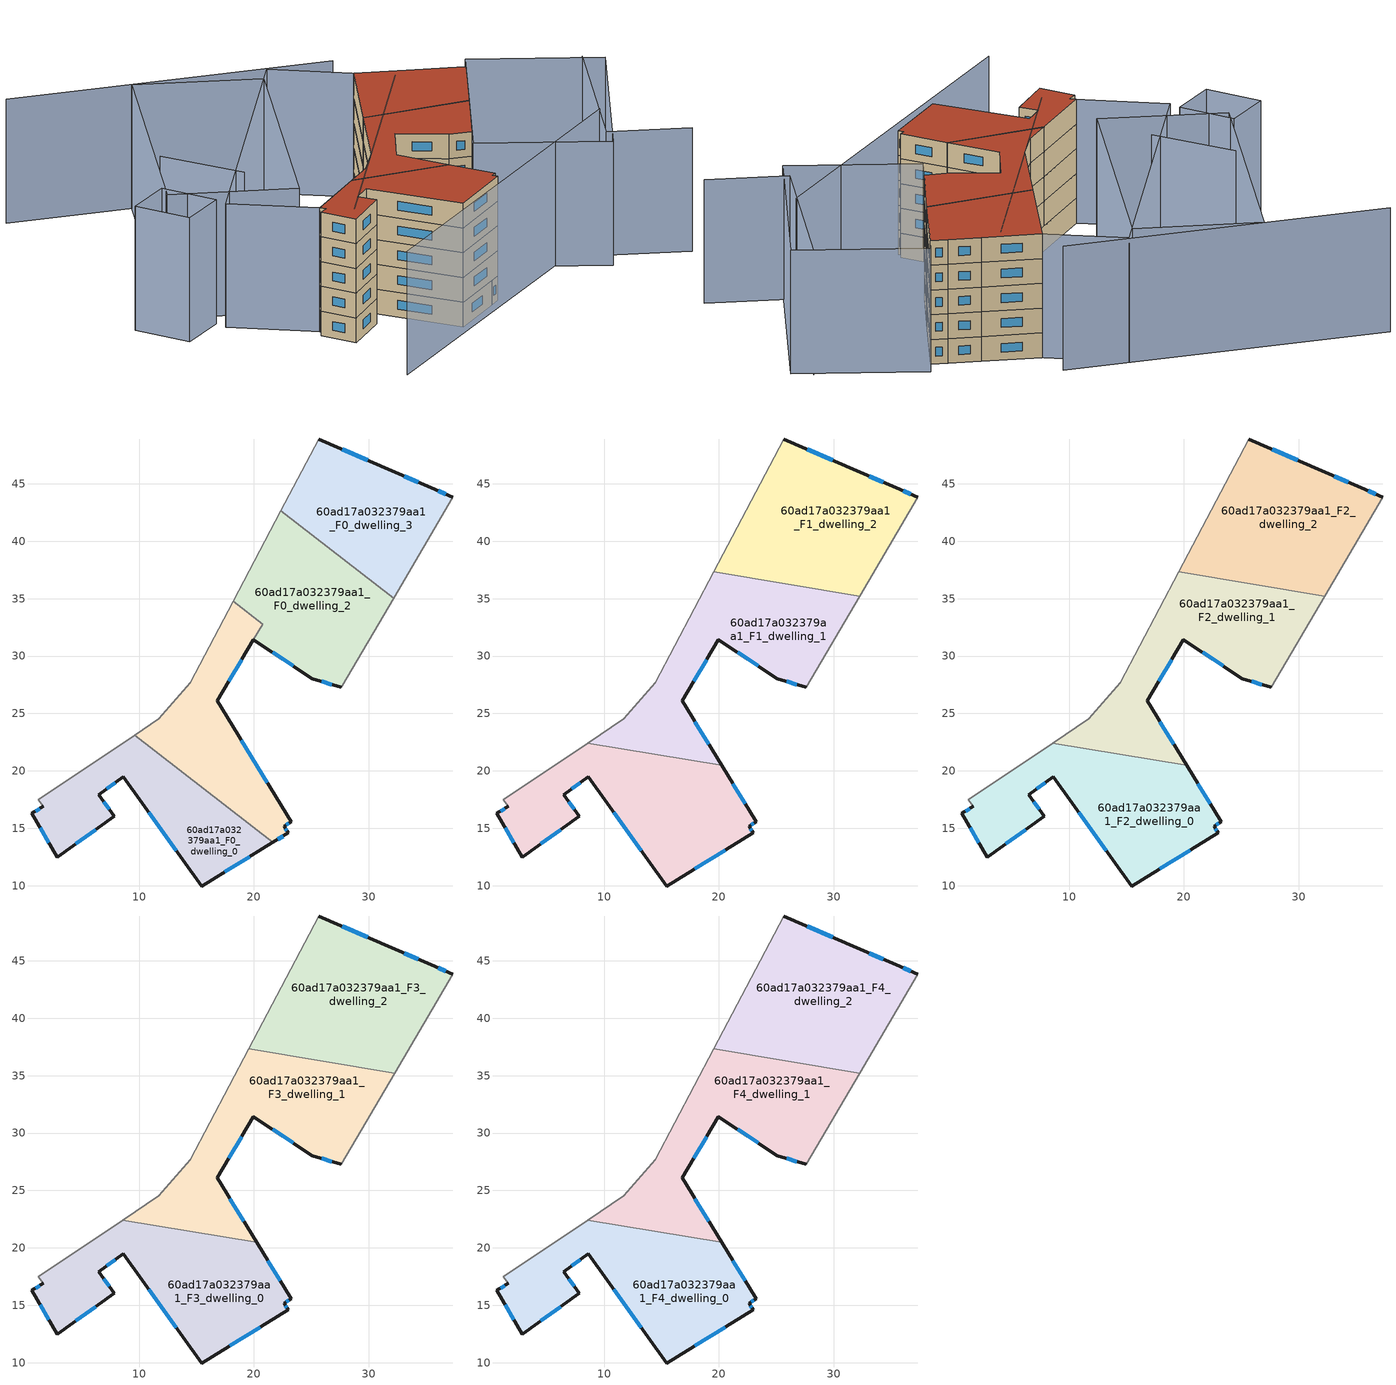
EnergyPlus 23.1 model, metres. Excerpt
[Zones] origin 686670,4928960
60ad17a032379aa1_F0_dwelling_0
 floor ground (EU_floor_Construction): 21.64,13.76 15.45,9.97 8.63,19.48 6.48,17.94 7.84,16.04 2.86,12.47 0.64,16.31 1.66,16.9 1.2,17.47 9.61,23.1 z0
 wall outside (EU_wall_Construction): 1.66,16.9 0.64,16.31 2.86,12.47 7.84,16.04 6.48,17.94 8.63,19.48 15.45,9.97 21.64,13.76 z0:3
 wall adiabatic (EU_wall_Construction): 9.61,23.1 1.2,17.47 1.66,16.9 z0:3
 wall to 60ad17a032379aa1_F0_dwelling_1 (EU_wall_Construction): 21.64,13.76 9.61,23.1 z0:3
 window (EU_Window_Construction): 7.4,16.65 6.93,17.32 / 4.48,13.63 6.22,14.88 / 1.36,15.06 2.14,13.71 / 1.33,16.7 0.97,16.5 / 17.46,11.2 19.63,12.53 / 10.85,16.38 13.24,13.06 / 7.18,18.44 7.93,18.98 z0.98:2.02
60ad17a032379aa1_F0_dwelling_1
 floor ground (EU_floor_Construction): 20.77,32.77 16.79,26.09 23.26,15.55 22.62,15.16 22.98,14.59 21.64,13.76 9.61,23.1 11.73,24.52 14.46,27.67 18.2,34.77 z0
 wall outside (EU_wall_Construction): 21.64,13.76 22.98,14.59 22.62,15.16 23.26,15.55 16.79,26.09 19.96,31.4 z0:3
 wall adiabatic (EU_wall_Construction): 18.2,34.77 14.46,27.67 11.73,24.52 9.61,23.1 z0:3
 wall to 60ad17a032379aa1_F0_dwelling_2 (EU_wall_Construction): 19.96,31.41 20.77,32.77 18.2,34.77 z0:3
 window (EU_Window_Construction): 22.08,14.03 22.55,14.32 / 17.82,27.81 18.93,29.67 / 21.16,18.97 18.9,22.66 / 22.83,15.28 23.05,15.42 / 22.87,14.77 22.74,14.97 z0.98:2.02
60ad17a032379aa1_F0_dwelling_2
 floor ground (EU_floor_Construction): 32.17,35.06 27.68,27.41 27.59,27.27 25.08,28.05 19.96,31.41 20.77,32.77 18.2,34.77 22.36,42.68 z0
 wall outside (EU_wall_Construction): 19.96,31.41 25.08,28.05 27.59,27.27 z0:3
 wall adiabatic (EU_wall_Construction): 22.36,42.68 18.2,34.77 / 27.59,27.27 27.68,27.41 32.17,35.06 z0:3
 wall to 60ad17a032379aa1_F0_dwelling_3 (EU_wall_Construction): 32.17,35.06 22.36,42.68 z0:3
 window (EU_Window_Construction): 25.9,27.79 26.78,27.52 / 21.63,30.31 23.42,29.14 z0.98:2.02
60ad17a032379aa1_F0_dwelling_3
 floor ground (EU_floor_Construction): 35.43,44.67 37.32,43.84 32.17,35.06 22.36,42.68 25.63,48.92 32,46.14 z0
 wall outside (EU_wall_Construction): 37.32,43.84 35.43,44.67 32,46.14 25.63,48.92 z0:3
 wall adiabatic (EU_wall_Construction): 32.17,35.06 37.32,43.84 / 25.63,48.92 22.36,42.68 z0:3
 window (EU_Window_Construction): 36.71,44.11 36.05,44.4 / 29.93,47.05 27.7,48.01 / 34.32,45.15 33.12,45.66 z0.98:2.02
60ad17a032379aa1_F1_dwelling_0
 floor to 60ad17a032379aa1_F0_dwelling_0 (EU_floor_Construction): 21.64,13.76 15.45,9.97 8.63,19.48 6.48,17.94 7.84,16.04 2.86,12.47 0.64,16.31 1.66,16.9 1.2,17.47 8.59,22.42 11.02,22.01 z3
 floor to 60ad17a032379aa1_F0_dwelling_1 (EU_floor_Construction): 20.24,20.48 23.26,15.55 22.62,15.16 22.98,14.59 21.64,13.76 11.02,22.01 z3
 wall outside (EU_wall_Construction): 1.66,16.9 0.64,16.31 2.86,12.47 7.84,16.04 6.48,17.94 8.63,19.48 15.45,9.97 22.98,14.59 22.62,15.16 23.26,15.55 20.24,20.48 z3:6
 wall adiabatic (EU_wall_Construction): 8.59,22.42 1.2,17.47 1.66,16.9 z3:6
 wall to 60ad17a032379aa1_F1_dwelling_1 (EU_wall_Construction): 20.24,20.48 8.59,22.42 z3:6
 window (EU_Window_Construction): 17.9,11.47 20.53,13.08 / 10.85,16.38 13.24,13.06 / 7.18,18.44 7.93,18.98 / 7.4,16.65 6.93,17.32 / 4.48,13.63 6.22,14.88 / 1.36,15.06 2.14,13.71 / 1.33,16.7 0.97,16.5 / 22.28,17.15 21.22,18.87 / 22.83,15.28 23.05,15.42 / 22.87,14.77 22.74,14.97 z3.98:5.02
60ad17a032379aa1_F1_dwelling_1
 floor outside (EU_floor_Construction): 20.77,32.77 19.96,31.41 25.08,28.05 19.96,31.4 z3
 floor to 60ad17a032379aa1_F0_dwelling_1 (EU_floor_Construction): 20.77,32.77 19.96,31.4 16.79,26.09 20.24,20.48 11.02,22.01 9.61,23.1 11.73,24.52 14.46,27.67 18.2,34.77 z3
 floor to 60ad17a032379aa1_F0_dwelling_0 (EU_floor_Construction): 11.02,22.01 8.59,22.42 9.61,23.1 z3
 floor to 60ad17a032379aa1_F0_dwelling_2 (EU_floor_Construction): 31.88,35.28 32.17,35.06 27.59,27.27 25.08,28.05 19.96,31.41 20.77,32.77 18.2,34.77 19.55,37.33 z3
 floor to 60ad17a032379aa1_F0_dwelling_3 (EU_floor_Construction): 32.26,35.22 32.17,35.06 31.88,35.28 z3
 wall outside (EU_wall_Construction): 20.24,20.48 16.79,26.09 19.96,31.41 25.08,28.05 27.59,27.27 z3:6
 wall adiabatic (EU_wall_Construction): 19.55,37.33 14.46,27.67 11.73,24.52 8.59,22.42 / 27.59,27.27 32.26,35.22 z3:6
 wall to 60ad17a032379aa1_F1_dwelling_2 (EU_wall_Construction): 32.26,35.22 19.55,37.33 z3:6
 window (EU_Window_Construction): 25.9,27.79 26.78,27.52 / 21.63,30.31 23.42,29.14 / 17.82,27.82 18.93,29.68 / 19.12,22.3 17.91,24.26 z3.98:5.02
60ad17a032379aa1_F1_dwelling_2
 floor to 60ad17a032379aa1_F0_dwelling_2 (EU_floor_Construction): 31.88,35.28 19.55,37.33 22.36,42.68 z3
 floor to 60ad17a032379aa1_F0_dwelling_3 (EU_floor_Construction): 35.43,44.67 37.32,43.84 32.26,35.22 31.88,35.28 22.36,42.68 25.63,48.92 32,46.14 z3
 wall outside (EU_wall_Construction): 37.32,43.84 35.43,44.67 32,46.14 25.63,48.92 z3:6
 wall adiabatic (EU_wall_Construction): 32.26,35.22 37.32,43.84 / 25.63,48.92 19.55,37.33 z3:6
 window (EU_Window_Construction): 36.71,44.11 36.05,44.4 / 29.93,47.05 27.7,48.01 / 34.32,45.15 33.12,45.66 z3.98:5.02
60ad17a032379aa1_F2_dwelling_0
 floor to 60ad17a032379aa1_F1_dwelling_0 (EU_floor_Construction): 20.24,20.48 23.26,15.55 22.62,15.16 22.98,14.59 15.45,9.97 8.63,19.48 6.48,17.94 7.84,16.04 2.86,12.47 0.64,16.31 1.66,16.9 1.2,17.47 8.59,22.42 z6
 wall outside (EU_wall_Construction): 1.66,16.9 0.64,16.31 2.86,12.47 7.84,16.04 6.48,17.94 8.63,19.48 15.45,9.97 22.98,14.59 22.62,15.16 23.26,15.55 20.24,20.48 z6:9
 wall adiabatic (EU_wall_Construction): 8.59,22.42 1.2,17.47 1.66,16.9 z6:9
 wall to 60ad17a032379aa1_F2_dwelling_1 (EU_wall_Construction): 20.24,20.48 8.59,22.42 z6:9
 window (EU_Window_Construction): 17.9,11.47 20.53,13.08 / 10.85,16.38 13.24,13.06 / 7.18,18.44 7.93,18.98 / 7.4,16.65 6.93,17.32 / 4.48,13.63 6.22,14.88 / 1.36,15.06 2.14,13.71 / 1.33,16.7 0.97,16.5 / 22.28,17.15 21.22,18.87 / 22.83,15.28 23.05,15.42 / 22.87,14.77 22.74,14.97 z6.98:8.02
60ad17a032379aa1_F2_dwelling_1
 floor to 60ad17a032379aa1_F1_dwelling_1 (EU_floor_Construction): 32.26,35.22 27.59,27.27 25.08,28.05 19.96,31.41 16.79,26.09 20.24,20.48 8.59,22.42 11.73,24.52 14.46,27.67 19.55,37.33 z6
 wall outside (EU_wall_Construction): 20.24,20.48 16.79,26.09 19.96,31.41 25.08,28.05 27.59,27.27 z6:9
 wall adiabatic (EU_wall_Construction): 19.55,37.33 14.46,27.67 11.73,24.52 8.59,22.42 / 27.59,27.27 32.26,35.22 z6:9
 wall to 60ad17a032379aa1_F2_dwelling_2 (EU_wall_Construction): 32.26,35.22 19.55,37.33 z6:9
 window (EU_Window_Construction): 25.9,27.79 26.78,27.52 / 21.63,30.31 23.42,29.14 / 17.82,27.82 18.93,29.68 / 19.12,22.3 17.91,24.26 z6.98:8.02
60ad17a032379aa1_F2_dwelling_2
 floor to 60ad17a032379aa1_F1_dwelling_2 (EU_floor_Construction): 35.43,44.67 37.32,43.84 32.26,35.22 19.55,37.33 25.63,48.92 32,46.14 z6
 wall outside (EU_wall_Construction): 37.32,43.84 35.43,44.67 32,46.14 25.63,48.92 z6:9
 wall adiabatic (EU_wall_Construction): 32.26,35.22 37.32,43.84 / 25.63,48.92 19.55,37.33 z6:9
 window (EU_Window_Construction): 36.71,44.11 36.05,44.4 / 29.93,47.05 27.7,48.01 / 34.32,45.15 33.12,45.66 z6.98:8.02
60ad17a032379aa1_F3_dwelling_0
 floor to 60ad17a032379aa1_F2_dwelling_0 (EU_floor_Construction): 20.24,20.48 23.26,15.55 22.62,15.16 22.98,14.59 15.45,9.97 8.63,19.48 6.48,17.94 7.84,16.04 2.86,12.47 0.64,16.31 1.66,16.9 1.2,17.47 8.59,22.42 z9
 wall outside (EU_wall_Construction): 1.66,16.9 0.64,16.31 2.86,12.47 7.84,16.04 6.48,17.94 8.63,19.48 15.45,9.97 22.98,14.59 22.62,15.16 23.26,15.55 20.24,20.48 z9:12
 wall adiabatic (EU_wall_Construction): 8.59,22.42 1.2,17.47 1.66,16.9 z9:12
 wall to 60ad17a032379aa1_F3_dwelling_1 (EU_wall_Construction): 20.24,20.48 8.59,22.42 z9:12
 window (EU_Window_Construction): 17.9,11.47 20.53,13.08 / 10.85,16.38 13.24,13.06 / 7.18,18.44 7.93,18.98 / 7.4,16.65 6.93,17.32 / 4.48,13.63 6.22,14.88 / 1.36,15.06 2.14,13.71 / 1.33,16.7 0.97,16.5 / 22.28,17.15 21.22,18.87 / 22.83,15.28 23.05,15.42 / 22.87,14.77 22.74,14.97 z9.98:11.02
60ad17a032379aa1_F3_dwelling_1
 floor to 60ad17a032379aa1_F2_dwelling_1 (EU_floor_Construction): 32.26,35.22 27.59,27.27 25.08,28.05 19.96,31.41 16.79,26.09 20.24,20.48 8.59,22.42 11.73,24.52 14.46,27.67 19.55,37.33 z9
 wall outside (EU_wall_Construction): 20.24,20.48 16.79,26.09 19.96,31.41 25.08,28.05 27.59,27.27 z9:12
 wall adiabatic (EU_wall_Construction): 19.55,37.33 14.46,27.67 11.73,24.52 8.59,22.42 / 27.59,27.27 32.26,35.22 z9:12
 wall to 60ad17a032379aa1_F3_dwelling_2 (EU_wall_Construction): 32.26,35.22 19.55,37.33 z9:12
 window (EU_Window_Construction): 25.9,27.79 26.78,27.52 / 21.63,30.31 23.42,29.14 / 17.82,27.82 18.93,29.68 / 19.12,22.3 17.91,24.26 z9.98:11.02
60ad17a032379aa1_F3_dwelling_2
 floor to 60ad17a032379aa1_F2_dwelling_2 (EU_floor_Construction): 35.43,44.67 37.32,43.84 32.26,35.22 19.55,37.33 25.63,48.92 32,46.14 z9
 wall outside (EU_wall_Construction): 37.32,43.84 35.43,44.67 32,46.14 25.63,48.92 z9:12
 wall adiabatic (EU_wall_Construction): 32.26,35.22 37.32,43.84 / 25.63,48.92 19.55,37.33 z9:12
 window (EU_Window_Construction): 36.71,44.11 36.05,44.4 / 29.93,47.05 27.7,48.01 / 34.32,45.15 33.12,45.66 z9.98:11.02
60ad17a032379aa1_F4_dwelling_0
 floor to 60ad17a032379aa1_F3_dwelling_0 (EU_floor_Construction): 20.24,20.48 23.26,15.55 22.62,15.16 22.98,14.59 15.45,9.97 8.63,19.48 6.48,17.94 7.84,16.04 2.86,12.47 0.64,16.31 1.66,16.9 1.2,17.47 8.59,22.42 z12
 wall outside (EU_wall_Construction): 1.66,16.9 0.64,16.31 2.86,12.47 7.84,16.04 6.48,17.94 8.63,19.48 15.45,9.97 22.98,14.59 22.62,15.16 23.26,15.55 20.24,20.48 z12:15
 wall adiabatic (EU_wall_Construction): 8.59,22.42 1.2,17.47 1.66,16.9 z12:15
 wall to 60ad17a032379aa1_F4_dwelling_1 (EU_wall_Construction): 20.24,20.48 8.59,22.42 z12:15
 window (EU_Window_Construction): 17.9,11.47 20.53,13.08 / 10.85,16.38 13.24,13.06 / 7.18,18.44 7.93,18.98 / 7.4,16.65 6.93,17.32 / 4.48,13.63 6.22,14.88 / 1.36,15.06 2.14,13.71 / 1.33,16.7 0.97,16.5 / 22.28,17.15 21.22,18.87 / 22.83,15.28 23.05,15.42 / 22.87,14.77 22.74,14.97 z12.98:14.02
 roof outside (EU_roof_Construction): 22.98,14.59 22.62,15.16 23.26,15.55 20.24,20.48 8.59,22.42 1.2,17.47 1.66,16.9 0.64,16.31 2.86,12.47 7.84,16.04 6.48,17.94 8.63,19.48 15.45,9.97 z15
60ad17a032379aa1_F4_dwelling_1
 floor to 60ad17a032379aa1_F3_dwelling_1 (EU_floor_Construction): 32.26,35.22 27.59,27.27 25.08,28.05 19.96,31.41 16.79,26.09 20.24,20.48 8.59,22.42 11.73,24.52 14.46,27.67 19.55,37.33 z12
 wall outside (EU_wall_Construction): 20.24,20.48 16.79,26.09 19.96,31.41 25.08,28.05 27.59,27.27 z12:15
 wall adiabatic (EU_wall_Construction): 19.55,37.33 14.46,27.67 11.73,24.52 8.59,22.42 / 27.59,27.27 32.26,35.22 z12:15
 wall to 60ad17a032379aa1_F4_dwelling_2 (EU_wall_Construction): 32.26,35.22 19.55,37.33 z12:15
 window (EU_Window_Construction): 25.9,27.79 26.78,27.52 / 21.63,30.31 23.42,29.14 / 17.82,27.82 18.93,29.68 / 19.12,22.3 17.91,24.26 z12.98:14.02
 roof outside (EU_roof_Construction): 27.59,27.27 32.26,35.22 19.55,37.33 14.46,27.67 11.73,24.52 8.59,22.42 20.24,20.48 16.79,26.09 19.96,31.41 25.08,28.05 z15
60ad17a032379aa1_F4_dwelling_2
 floor to 60ad17a032379aa1_F3_dwelling_2 (EU_floor_Construction): 35.43,44.67 37.32,43.84 32.26,35.22 19.55,37.33 25.63,48.92 32,46.14 z12
 wall outside (EU_wall_Construction): 37.32,43.84 35.43,44.67 32,46.14 25.63,48.92 z12:15
 wall adiabatic (EU_wall_Construction): 32.26,35.22 37.32,43.84 / 25.63,48.92 19.55,37.33 z12:15
 window (EU_Window_Construction): 36.71,44.11 36.05,44.4 / 29.93,47.05 27.7,48.01 / 34.32,45.15 33.12,45.66 z12.98:14.02
 roof outside (EU_roof_Construction): 32.26,35.22 37.32,43.84 35.43,44.67 32,46.14 25.63,48.92 19.55,37.33 z15
shading: -5.79,39.86 -0.38,30.8 / 2.66,1.45 43.31,25.25 / 49.07,15.09 40.32,19.26 / 40.32,19.26 49.95,39.46 / 25.58,53.23 -11.38,63.28 / -10.68,31.82 -7.36,25.71 / -7.36,25.71 -12.72,22.79 / -12.72,22.79 -16.04,28.9 / -16.04,28.9 -10.68,31.82 / 51.97,37.8 39.43,16.4 / 39.43,16.4 25.88,24.34 / 25.88,24.34 38.42,45.74 / 38.42,45.74 51.97,37.8 / -7.07,24.18 18,55.1 / 18,55.1 29.29,45.95 / 29.29,45.95 4.21,15.03 / 4.21,15.03 -7.07,24.18 / -11.14,29.92 2.81,59.35 / 2.81,59.35 16.27,52.98 / 16.27,52.98 2.33,23.54 / 2.33,23.54 -11.14,29.92 z0:15
[Building]
EU S2 Campaign: North Axis=0; Terrain=City; Solar Distribution=FullExterior
[Site:Location]
Bologna: Latitude=44.5; Longitude=11.25; Time Zone=1; Elevation=37
[SizingPeriod:WeatherFileDays]
AnnualSizingPeriod: Begin Month=1; Begin Day of Month=1; End Month=12; End Day of Month=31; Day of Week for Start Day=Monday; Use Weather File Daylight Saving Period=No; Use Weather File Rain and Snow Indicators=No
[MATERIAL]
EU_InternalMass_Material: Roughness=MediumRough; Thickness=0.1; Conductivity=1; Density=1800; Specific Heat=900; Thermal Absorptance=0.9; Solar Absorptance=0.7; Visible Absorptance=0.7
[MATERIAL:NOMASS] Roughness=MediumRough; Thermal Absorptance=0.9; Solar Absorptance=0.7; Visible Absorptance=0.7
Name | Thermal Resistance
EU_wall_NoMass | 0.905828
EU_roof_NoMass | 0.37593
EU_floor_NoMass | 0.67114
[WINDOWMATERIAL:SIMPLEGLAZINGSYSTEM]
EU_Window_SimpleGlazing: UFactor=4.52486; Solar Heat Gain Coefficient=0.85; Visible Transmittance=0.85
[CONSTRUCTION]
EU_wall_Construction: EU_wall_NoMass
EU_roof_Construction: EU_roof_NoMass
EU_floor_Construction: EU_floor_NoMass
EU_InternalMass_Construction: EU_InternalMass_Material
EU_Window_Construction: EU_Window_SimpleGlazing
[ZONE] Type=1; Multiplier=1; Ceiling Height=autocalculate; Floor Area=autocalculate; Part of Total Floor Area=Yes
Name | Volume
60ad17a032379aa1_F0_dwelling_0 | 322.403
60ad17a032379aa1_F1_dwelling_0; 60ad17a032379aa1_F2_dwelling_0; 60ad17a032379aa1_F3_dwelling_0; 60ad17a032379aa1_F4_dwelling_0 | 429.859
60ad17a032379aa1_F0_dwelling_1 | 292.952
60ad17a032379aa1_F1_dwelling_1; 60ad17a032379aa1_F2_dwelling_1; 60ad17a032379aa1_F3_dwelling_1; 60ad17a032379aa1_F4_dwelling_1 | 429.841
60ad17a032379aa1_F0_dwelling_2 | 351.811
60ad17a032379aa1_F1_dwelling_2; 60ad17a032379aa1_F2_dwelling_2; 60ad17a032379aa1_F3_dwelling_2; 60ad17a032379aa1_F4_dwelling_2 | 429.858
60ad17a032379aa1_F0_dwelling_3 | 322.377
[INTERNALMASS] Construction=EU_InternalMass_Construction
Name | Zone or ZoneList | Surface Area
60ad17a032379aa1_F0_dwelling_0_EU_InternalMass | 60ad17a032379aa1_F0_dwelling_0 | 107.469
60ad17a032379aa1_F0_dwelling_1_EU_InternalMass | 60ad17a032379aa1_F0_dwelling_1 | 97.6695
60ad17a032379aa1_F0_dwelling_2_EU_InternalMass | 60ad17a032379aa1_F0_dwelling_2 | 117.27
60ad17a032379aa1_F0_dwelling_3_EU_InternalMass | 60ad17a032379aa1_F0_dwelling_3 | 107.459
60ad17a032379aa1_F1_dwelling_0_EU_InternalMass | 60ad17a032379aa1_F1_dwelling_0 | 143.287
60ad17a032379aa1_F1_dwelling_1_EU_InternalMass | 60ad17a032379aa1_F1_dwelling_1 | 143.28
60ad17a032379aa1_F1_dwelling_2_EU_InternalMass | 60ad17a032379aa1_F1_dwelling_2 | 143.286
60ad17a032379aa1_F2_dwelling_0_EU_InternalMass | 60ad17a032379aa1_F2_dwelling_0 | 143.287
60ad17a032379aa1_F2_dwelling_1_EU_InternalMass | 60ad17a032379aa1_F2_dwelling_1 | 143.28
60ad17a032379aa1_F2_dwelling_2_EU_InternalMass | 60ad17a032379aa1_F2_dwelling_2 | 143.286
60ad17a032379aa1_F3_dwelling_0_EU_InternalMass | 60ad17a032379aa1_F3_dwelling_0 | 143.287
60ad17a032379aa1_F3_dwelling_1_EU_InternalMass | 60ad17a032379aa1_F3_dwelling_1 | 143.28
60ad17a032379aa1_F3_dwelling_2_EU_InternalMass | 60ad17a032379aa1_F3_dwelling_2 | 143.286
60ad17a032379aa1_F4_dwelling_0_EU_InternalMass | 60ad17a032379aa1_F4_dwelling_0 | 143.287
60ad17a032379aa1_F4_dwelling_1_EU_InternalMass | 60ad17a032379aa1_F4_dwelling_1 | 143.28
60ad17a032379aa1_F4_dwelling_2_EU_InternalMass | 60ad17a032379aa1_F4_dwelling_2 | 143.286
[OTHEREQUIPMENT] Fuel Type=Electricity; Design Level Calculation Method=Watts/Area; Power per Zone Floor Area=1; Fraction Latent=0; Fraction Radiant=0; Fraction Lost=0; Carbon Dioxide Generation Rate=0; EndUse Subcategory=EU_Step8_InternalGains
Name | Zone or ZoneList or Space or SpaceList | Schedule
EU_Step8_InternalGain_60ad17a032379aa1_F0_dwelling_0_f000 | 60ad17a032379aa1_F0_dwelling_0 | EU_Step8_GainSchedule_60ad17a032379aa1_F0_dwelling_0_f000
EU_Step8_InternalGain_60ad17a032379aa1_F0_dwelling_1_f000 | 60ad17a032379aa1_F0_dwelling_1 | EU_Step8_GainSchedule_60ad17a032379aa1_F0_dwelling_1_f000
EU_Step8_InternalGain_60ad17a032379aa1_F0_dwelling_2_f000 | 60ad17a032379aa1_F0_dwelling_2 | EU_Step8_GainSchedule_60ad17a032379aa1_F0_dwelling_2_f000
EU_Step8_InternalGain_60ad17a032379aa1_F0_dwelling_3_f000 | 60ad17a032379aa1_F0_dwelling_3 | EU_Step8_GainSchedule_60ad17a032379aa1_F0_dwelling_3_f000
EU_Step8_InternalGain_60ad17a032379aa1_F1_dwelling_0_f000 | 60ad17a032379aa1_F1_dwelling_0 | EU_Step8_GainSchedule_60ad17a032379aa1_F1_dwelling_0_f000
EU_Step8_InternalGain_60ad17a032379aa1_F1_dwelling_1_f000 | 60ad17a032379aa1_F1_dwelling_1 | EU_Step8_GainSchedule_60ad17a032379aa1_F1_dwelling_1_f000
EU_Step8_InternalGain_60ad17a032379aa1_F1_dwelling_2_f000 | 60ad17a032379aa1_F1_dwelling_2 | EU_Step8_GainSchedule_60ad17a032379aa1_F1_dwelling_2_f000
EU_Step8_InternalGain_60ad17a032379aa1_F2_dwelling_0_f000 | 60ad17a032379aa1_F2_dwelling_0 | EU_Step8_GainSchedule_60ad17a032379aa1_F2_dwelling_0_f000
EU_Step8_InternalGain_60ad17a032379aa1_F2_dwelling_1_f000 | 60ad17a032379aa1_F2_dwelling_1 | EU_Step8_GainSchedule_60ad17a032379aa1_F2_dwelling_1_f000
EU_Step8_InternalGain_60ad17a032379aa1_F2_dwelling_2_f000 | 60ad17a032379aa1_F2_dwelling_2 | EU_Step8_GainSchedule_60ad17a032379aa1_F2_dwelling_2_f000
EU_Step8_InternalGain_60ad17a032379aa1_F3_dwelling_0_f000 | 60ad17a032379aa1_F3_dwelling_0 | EU_Step8_GainSchedule_60ad17a032379aa1_F3_dwelling_0_f000
EU_Step8_InternalGain_60ad17a032379aa1_F3_dwelling_1_f000 | 60ad17a032379aa1_F3_dwelling_1 | EU_Step8_GainSchedule_60ad17a032379aa1_F3_dwelling_1_f000
EU_Step8_InternalGain_60ad17a032379aa1_F3_dwelling_2_f000 | 60ad17a032379aa1_F3_dwelling_2 | EU_Step8_GainSchedule_60ad17a032379aa1_F3_dwelling_2_f000
EU_Step8_InternalGain_60ad17a032379aa1_F4_dwelling_0_f000 | 60ad17a032379aa1_F4_dwelling_0 | EU_Step8_GainSchedule_60ad17a032379aa1_F4_dwelling_0_f000
EU_Step8_InternalGain_60ad17a032379aa1_F4_dwelling_1_f000 | 60ad17a032379aa1_F4_dwelling_1 | EU_Step8_GainSchedule_60ad17a032379aa1_F4_dwelling_1_f000
EU_Step8_InternalGain_60ad17a032379aa1_F4_dwelling_2_f000 | 60ad17a032379aa1_F4_dwelling_2 | EU_Step8_GainSchedule_60ad17a032379aa1_F4_dwelling_2_f000
[ZONEVENTILATION:DESIGNFLOWRATE] Schedule=EU_AlwaysOn; Design Flow Rate Calculation Method=AirChanges/Hour; Air Changes per Hour=0.73129; Ventilation Type=Natural; Fan Pressure Rise=0; Fan Total Efficiency=1; Constant Term Coefficient=1; Temperature Term Coefficient=0; Velocity Term Coefficient=0; Velocity Squared Term Coefficient=0; Minimum Indoor Temperature=-100; Maximum Indoor Temperature=100; Delta Temperature=-100; Minimum Outdoor Temperature=-100; Maximum Outdoor Temperature=100; Maximum Wind Speed=40
Name | Zone or ZoneList or Space or SpaceList
EU_ConstantAir_60ad17a032379aa1_F0_dwelling_0 | 60ad17a032379aa1_F0_dwelling_0
EU_ConstantAir_60ad17a032379aa1_F0_dwelling_1 | 60ad17a032379aa1_F0_dwelling_1
EU_ConstantAir_60ad17a032379aa1_F0_dwelling_2 | 60ad17a032379aa1_F0_dwelling_2
EU_ConstantAir_60ad17a032379aa1_F0_dwelling_3 | 60ad17a032379aa1_F0_dwelling_3
EU_ConstantAir_60ad17a032379aa1_F1_dwelling_0 | 60ad17a032379aa1_F1_dwelling_0
EU_ConstantAir_60ad17a032379aa1_F1_dwelling_1 | 60ad17a032379aa1_F1_dwelling_1
EU_ConstantAir_60ad17a032379aa1_F1_dwelling_2 | 60ad17a032379aa1_F1_dwelling_2
EU_ConstantAir_60ad17a032379aa1_F2_dwelling_0 | 60ad17a032379aa1_F2_dwelling_0
EU_ConstantAir_60ad17a032379aa1_F2_dwelling_1 | 60ad17a032379aa1_F2_dwelling_1
EU_ConstantAir_60ad17a032379aa1_F2_dwelling_2 | 60ad17a032379aa1_F2_dwelling_2
EU_ConstantAir_60ad17a032379aa1_F3_dwelling_0 | 60ad17a032379aa1_F3_dwelling_0
EU_ConstantAir_60ad17a032379aa1_F3_dwelling_1 | 60ad17a032379aa1_F3_dwelling_1
EU_ConstantAir_60ad17a032379aa1_F3_dwelling_2 | 60ad17a032379aa1_F3_dwelling_2
EU_ConstantAir_60ad17a032379aa1_F4_dwelling_0 | 60ad17a032379aa1_F4_dwelling_0
EU_ConstantAir_60ad17a032379aa1_F4_dwelling_1 | 60ad17a032379aa1_F4_dwelling_1
EU_ConstantAir_60ad17a032379aa1_F4_dwelling_2 | 60ad17a032379aa1_F4_dwelling_2
[HVACTEMPLATE:THERMOSTAT] Constant Heating Setpoint=20; Constant Cooling Setpoint=50
EU_HeatOnly_60ad17a032379aa1_F0_dwelling_0; EU_HeatOnly_60ad17a032379aa1_F0_dwelling_1; EU_HeatOnly_60ad17a032379aa1_F0_dwelling_2; EU_HeatOnly_60ad17a032379aa1_F0_dwelling_3; EU_HeatOnly_60ad17a032379aa1_F1_dwelling_0; EU_HeatOnly_60ad17a032379aa1_F1_dwelling_1; EU_HeatOnly_60ad17a032379aa1_F1_dwelling_2; EU_HeatOnly_60ad17a032379aa1_F2_dwelling_0; EU_HeatOnly_60ad17a032379aa1_F2_dwelling_1; EU_HeatOnly_60ad17a032379aa1_F2_dwelling_2; EU_HeatOnly_60ad17a032379aa1_F3_dwelling_0; EU_HeatOnly_60ad17a032379aa1_F3_dwelling_1; EU_HeatOnly_60ad17a032379aa1_F3_dwelling_2; EU_HeatOnly_60ad17a032379aa1_F4_dwelling_0; EU_HeatOnly_60ad17a032379aa1_F4_dwelling_1; EU_HeatOnly_60ad17a032379aa1_F4_dwelling_2
[HVACTEMPLATE:ZONE:IDEALLOADSAIRSYSTEM] System Availability Schedule=EU_AlwaysOn; Maximum Heating Supply Air Temperature=50; Minimum Cooling Supply Air Temperature=13; Maximum Heating Supply Air Humidity Ratio=0.0156; Minimum Cooling Supply Air Humidity Ratio=0.0077; Heating Limit=NoLimit; Cooling Limit=NoLimit; Heating Availability Schedule=EU_AlwaysOn; Cooling Availability Schedule=EU_CoolingOff; Dehumidification Control Type=ConstantSensibleHeatRatio; Cooling Sensible Heat Ratio=0.7; Dehumidification Setpoint=60; Humidification Control Type=None; Humidification Setpoint=30; Outdoor Air Method=None; Outdoor Air Flow Rate per Person=0.00944; Outdoor Air Flow Rate per Zone Floor Area=0; Outdoor Air Flow Rate per Zone=0; Demand Controlled Ventilation Type=None; Outdoor Air Economizer Type=NoEconomizer; Heat Recovery Type=None; Sensible Heat Recovery Effectiveness=0.7; Latent Heat Recovery Effectiveness=0.65
Name | Template Thermostat
60ad17a032379aa1_F0_dwelling_0 | EU_HeatOnly_60ad17a032379aa1_F0_dwelling_0
60ad17a032379aa1_F0_dwelling_1 | EU_HeatOnly_60ad17a032379aa1_F0_dwelling_1
60ad17a032379aa1_F0_dwelling_2 | EU_HeatOnly_60ad17a032379aa1_F0_dwelling_2
60ad17a032379aa1_F0_dwelling_3 | EU_HeatOnly_60ad17a032379aa1_F0_dwelling_3
60ad17a032379aa1_F1_dwelling_0 | EU_HeatOnly_60ad17a032379aa1_F1_dwelling_0
60ad17a032379aa1_F1_dwelling_1 | EU_HeatOnly_60ad17a032379aa1_F1_dwelling_1
60ad17a032379aa1_F1_dwelling_2 | EU_HeatOnly_60ad17a032379aa1_F1_dwelling_2
60ad17a032379aa1_F2_dwelling_0 | EU_HeatOnly_60ad17a032379aa1_F2_dwelling_0
60ad17a032379aa1_F2_dwelling_1 | EU_HeatOnly_60ad17a032379aa1_F2_dwelling_1
60ad17a032379aa1_F2_dwelling_2 | EU_HeatOnly_60ad17a032379aa1_F2_dwelling_2
60ad17a032379aa1_F3_dwelling_0 | EU_HeatOnly_60ad17a032379aa1_F3_dwelling_0
60ad17a032379aa1_F3_dwelling_1 | EU_HeatOnly_60ad17a032379aa1_F3_dwelling_1
60ad17a032379aa1_F3_dwelling_2 | EU_HeatOnly_60ad17a032379aa1_F3_dwelling_2
60ad17a032379aa1_F4_dwelling_0 | EU_HeatOnly_60ad17a032379aa1_F4_dwelling_0
60ad17a032379aa1_F4_dwelling_1 | EU_HeatOnly_60ad17a032379aa1_F4_dwelling_1
60ad17a032379aa1_F4_dwelling_2 | EU_HeatOnly_60ad17a032379aa1_F4_dwelling_2
[SIZING:ZONE] Zone Cooling Design Supply Air Temperature Input Method=SupplyAirTemperature; Zone Cooling Design Supply Air Temperature=13; Zone Heating Design Supply Air Temperature Input Method=SupplyAirTemperature; Zone Heating Design Supply Air Temperature=50; Zone Cooling Design Supply Air Humidity Ratio=0.008; Zone Heating Design Supply Air Humidity Ratio=0.008; Cooling Design Air Flow Method=DesignDay; Cooling Design Air Flow Rate=0; Cooling Minimum Air Flow per Zone Floor Area=0.000762; Cooling Minimum Air Flow=0; Cooling Minimum Air Flow Fraction=0.2; Heating Design Air Flow Method=DesignDay; Heating Design Air Flow Rate=0; Heating Maximum Air Flow per Zone Floor Area=0.002032; Heating Maximum Air Flow=0.141576; Heating Maximum Air Flow Fraction=0.3; Account for Dedicated Outdoor Air System=No; Dedicated Outdoor Air System Control Strategy=NeutralSupplyAir; Dedicated Outdoor Air Low Setpoint Temperature for Design=autosize; Dedicated Outdoor Air High Setpoint Temperature for Design=autosize; Zone Load Sizing Method=Sensible Load Only No Latent Load; Zone Latent Cooling Design Supply Air Humidity Ratio Input Method=HumidityRatioDifference; Zone Cooling Design Supply Air Humidity Ratio Difference=0.005; Zone Latent Heating Design Supply Air Humidity Ratio Input Method=HumidityRatioDifference; Zone Humidification Design Supply Air Humidity Ratio Difference=0.005
60ad17a032379aa1_F0_dwelling_0; 60ad17a032379aa1_F0_dwelling_1; 60ad17a032379aa1_F0_dwelling_2; 60ad17a032379aa1_F0_dwelling_3; 60ad17a032379aa1_F1_dwelling_0; 60ad17a032379aa1_F1_dwelling_1; 60ad17a032379aa1_F1_dwelling_2; 60ad17a032379aa1_F2_dwelling_0; 60ad17a032379aa1_F2_dwelling_1; 60ad17a032379aa1_F2_dwelling_2; 60ad17a032379aa1_F3_dwelling_0; 60ad17a032379aa1_F3_dwelling_1; 60ad17a032379aa1_F3_dwelling_2; 60ad17a032379aa1_F4_dwelling_0; 60ad17a032379aa1_F4_dwelling_1; 60ad17a032379aa1_F4_dwelling_2
[SCHEDULE:CONSTANT]
Name | Hourly Value
EU_AlwaysOn | 1
EU_CoolingOff | 0
[SCHEDULE:FILE] Column Number=1; Rows to Skip at Top=0; Number of Hours of Data=8760; Column Separator=Comma; Interpolate to Timestep=No; Minutes per Item=60; Adjust Schedule for Daylight Savings=Yes
Name | File
EU_Step8_GainSchedule_60ad17a032379aa1_F0_dwelling_0_f000 | ../../schedules/60ad17a032379aa1/60ad17a032379aa1_F0_dwelling_0_f000_gain.csv
EU_Step8_GainSchedule_60ad17a032379aa1_F0_dwelling_1_f000 | ../../schedules/60ad17a032379aa1/60ad17a032379aa1_F0_dwelling_1_f000_gain.csv
EU_Step8_GainSchedule_60ad17a032379aa1_F0_dwelling_2_f000 | ../../schedules/60ad17a032379aa1/60ad17a032379aa1_F0_dwelling_2_f000_gain.csv
EU_Step8_GainSchedule_60ad17a032379aa1_F0_dwelling_3_f000 | ../../schedules/60ad17a032379aa1/60ad17a032379aa1_F0_dwelling_3_f000_gain.csv
EU_Step8_GainSchedule_60ad17a032379aa1_F1_dwelling_0_f000 | ../../schedules/60ad17a032379aa1/60ad17a032379aa1_F1_dwelling_0_f000_gain.csv
EU_Step8_GainSchedule_60ad17a032379aa1_F1_dwelling_1_f000 | ../../schedules/60ad17a032379aa1/60ad17a032379aa1_F1_dwelling_1_f000_gain.csv
EU_Step8_GainSchedule_60ad17a032379aa1_F1_dwelling_2_f000 | ../../schedules/60ad17a032379aa1/60ad17a032379aa1_F1_dwelling_2_f000_gain.csv
EU_Step8_GainSchedule_60ad17a032379aa1_F2_dwelling_0_f000 | ../../schedules/60ad17a032379aa1/60ad17a032379aa1_F2_dwelling_0_f000_gain.csv
EU_Step8_GainSchedule_60ad17a032379aa1_F2_dwelling_1_f000 | ../../schedules/60ad17a032379aa1/60ad17a032379aa1_F2_dwelling_1_f000_gain.csv
EU_Step8_GainSchedule_60ad17a032379aa1_F2_dwelling_2_f000 | ../../schedules/60ad17a032379aa1/60ad17a032379aa1_F2_dwelling_2_f000_gain.csv
EU_Step8_GainSchedule_60ad17a032379aa1_F3_dwelling_0_f000 | ../../schedules/60ad17a032379aa1/60ad17a032379aa1_F3_dwelling_0_f000_gain.csv
EU_Step8_GainSchedule_60ad17a032379aa1_F3_dwelling_1_f000 | ../../schedules/60ad17a032379aa1/60ad17a032379aa1_F3_dwelling_1_f000_gain.csv
EU_Step8_GainSchedule_60ad17a032379aa1_F3_dwelling_2_f000 | ../../schedules/60ad17a032379aa1/60ad17a032379aa1_F3_dwelling_2_f000_gain.csv
EU_Step8_GainSchedule_60ad17a032379aa1_F4_dwelling_0_f000 | ../../schedules/60ad17a032379aa1/60ad17a032379aa1_F4_dwelling_0_f000_gain.csv
EU_Step8_GainSchedule_60ad17a032379aa1_F4_dwelling_1_f000 | ../../schedules/60ad17a032379aa1/60ad17a032379aa1_F4_dwelling_1_f000_gain.csv
EU_Step8_GainSchedule_60ad17a032379aa1_F4_dwelling_2_f000 | ../../schedules/60ad17a032379aa1/60ad17a032379aa1_F4_dwelling_2_f000_gain.csv
